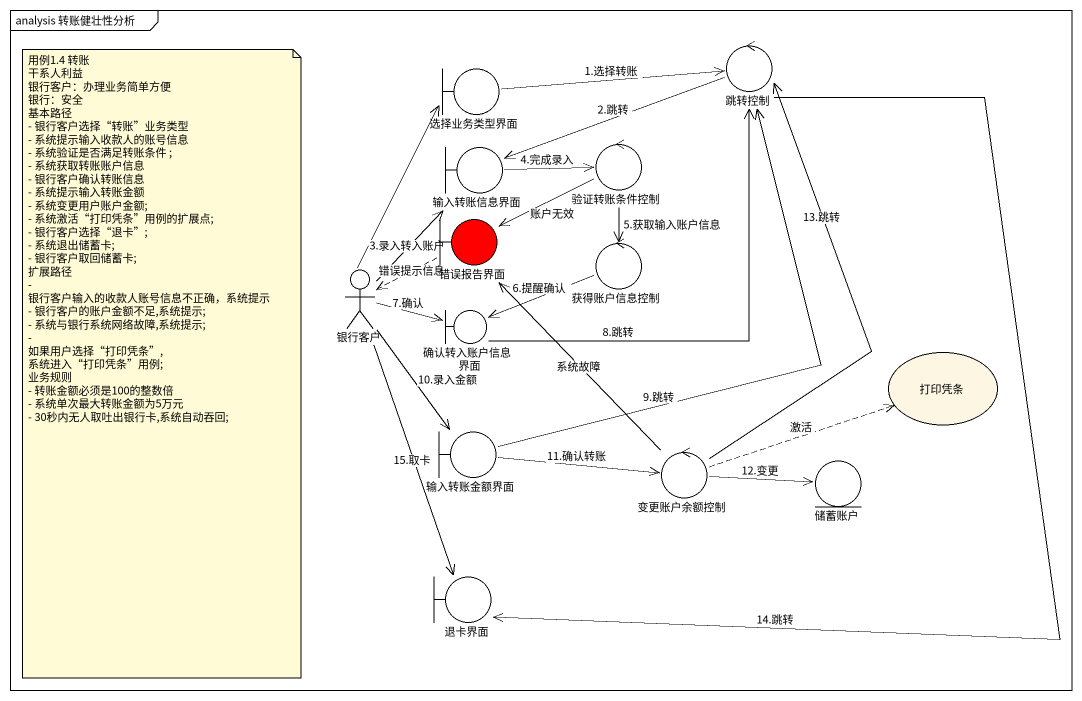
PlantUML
@startuml
mainframe analysis 转账健壮性分析
boundary 选择业务类型界面
control 跳转控制
boundary 输入转账信息界面
control 验证转账条件控制
boundary 错误报告界面 #FF0000
control 获得账户信息控制
actor 银行客户
boundary 确认转入账户信息界面
usecase 打印凭条
boundary 输入转账金额界面
control 变更账户余额控制
entity 储蓄账户
boundary 退卡界面
选择业务类型界面 -right-> 跳转控制 : 1.选择转账
跳转控制 -left-> 输入转账信息界面 : 2.跳转
跳转控制 --> 退卡界面 : 14.跳转
输入转账信息界面 -right-> 验证转账条件控制 : 4.完成录入
验证转账条件控制 -left-> 错误报告界面 : 账户无效
验证转账条件控制 --> 获得账户信息控制 : 5.获取输入账户信息
错误报告界面 .left.> 银行客户 : 错误提示信息
获得账户信息控制 -left-> 确认转入账户信息界面 : 6.提醒确认
银行客户 -up-> 选择业务类型界面
银行客户 -up-> 输入转账信息界面 : 3.录入转入账户
银行客户 -right-> 确认转入账户信息界面 : 7.确认
银行客户 --> 输入转账金额界面 : 10.录入金额
银行客户 --> 退卡界面 : 15.取卡
确认转入账户信息界面 -up-> 跳转控制 : 8.跳转
输入转账金额界面 -up-> 跳转控制 : 9.跳转
输入转账金额界面 -right-> 变更账户余额控制 : 11.确认转账
变更账户余额控制 -up-> 跳转控制 : 13.跳转
变更账户余额控制 -up-> 错误报告界面 : 系统故障
变更账户余额控制 .right.> 打印凭条 : 激活
变更账户余额控制 -right-> 储蓄账户 : 12.变更
note as N1
  用例1.4 转账
  干系人利益
  银行客户：办理业务简单方便
  银行：安全
  基本路径
  - 银行客户选择“转账”业务类型
  - 系统提示输入收款人的账号信息
  - 系统验证是否满足转账条件 ;
  - 系统获取转账账户信息
  - 银行客户确认转账信息
  - 系统提示输入转账金额
  - 系统变更用户账户金额;
  - 系统激活“打印凭条”用例的扩展点;
  - 银行客户选择“退卡”;
  - 系统退出储蓄卡;
  - 银行客户取回储蓄卡;
  扩展路径
  - 银行客户输入的收款人账号信息不正确，系统提示
  - 银行客户的账户金额不足,系统提示;
  - 系统与银行系统网络故障,系统提示;
  - 如果用户选择“打印凭条”,系统进入“打印凭条”用例;
  业务规则
  - 转账金额必须是100的整数倍
  - 系统单次最大转账金额为5万元
  - 30秒内无人取吐出银行卡,系统自动吞回;
end note
@enduml
